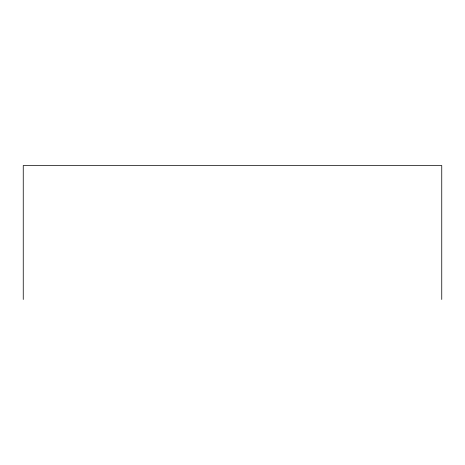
<?xml version="1.0" encoding="UTF-8"?>
<svg xmlns="http://www.w3.org/2000/svg" width="465" height="465" viewBox="0 0 465 465"><rect width="100%" height="100%" fill="white"/><g stroke="black" fill="none" stroke-linecap="round" stroke-linejoin="round"><path stroke-width="0.7" d="M441.75 299.472L441.75 165.528L23.25 165.528L23.25 299.472"/></g></svg>
